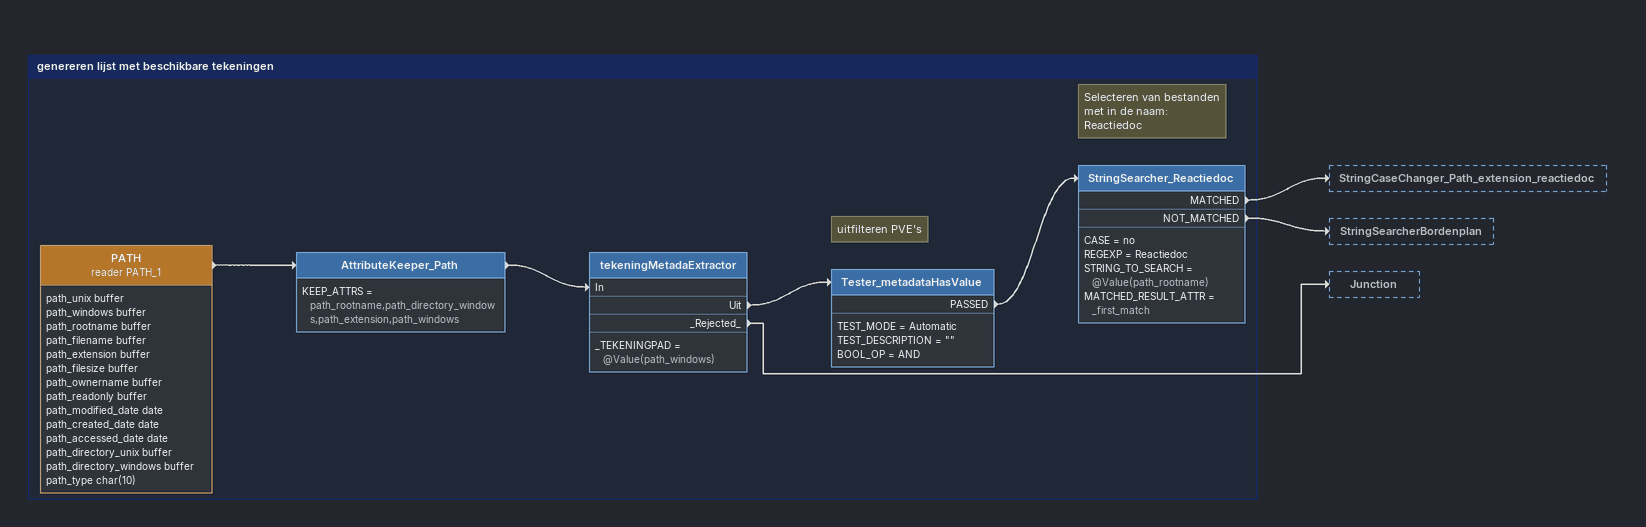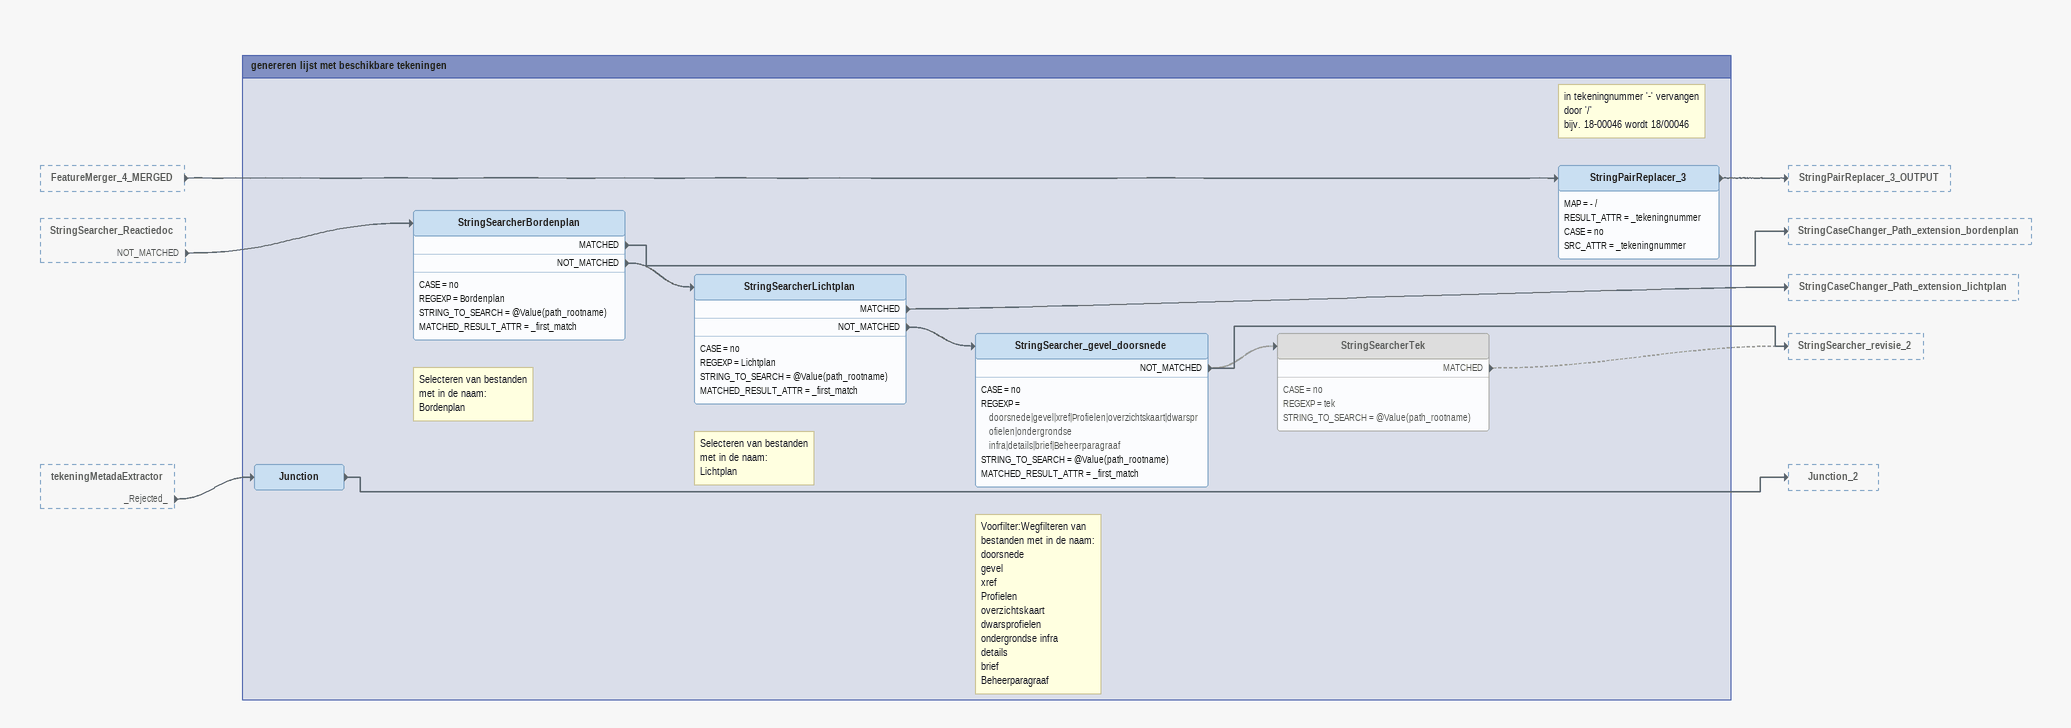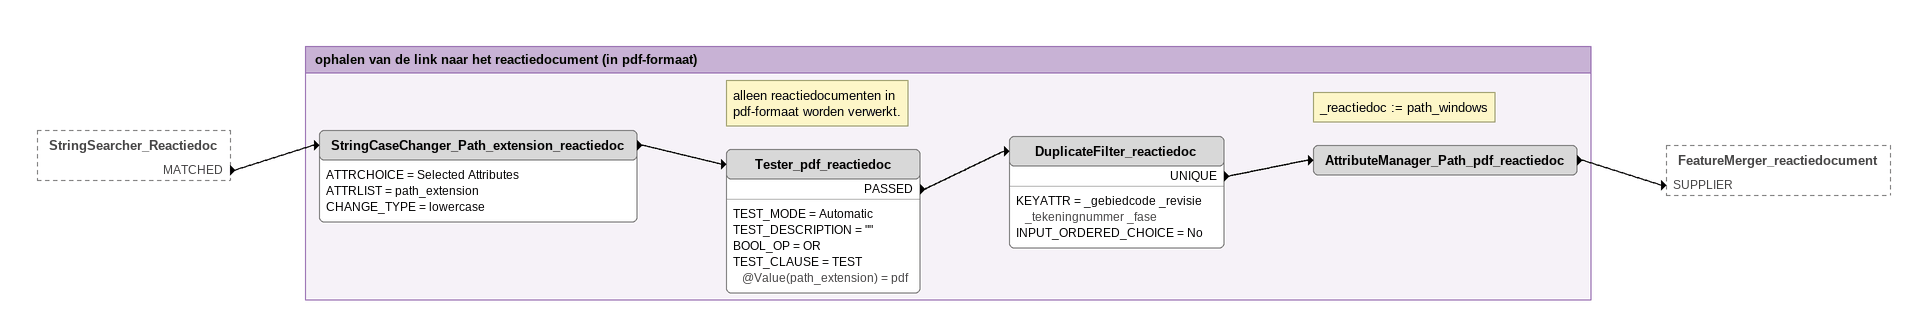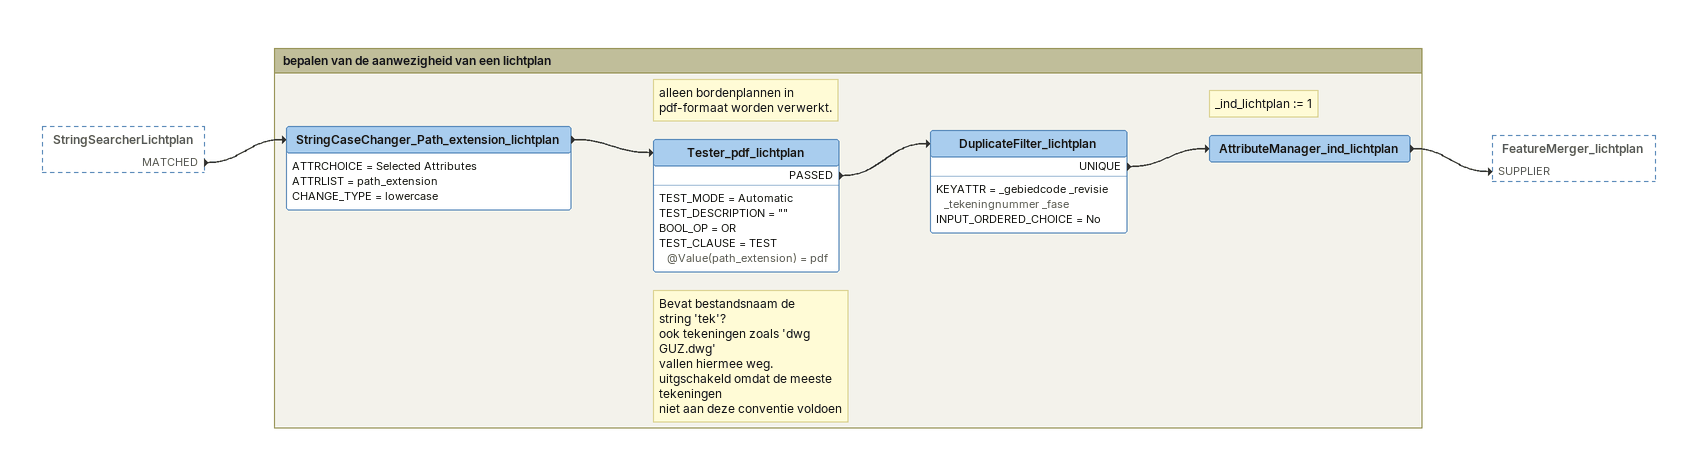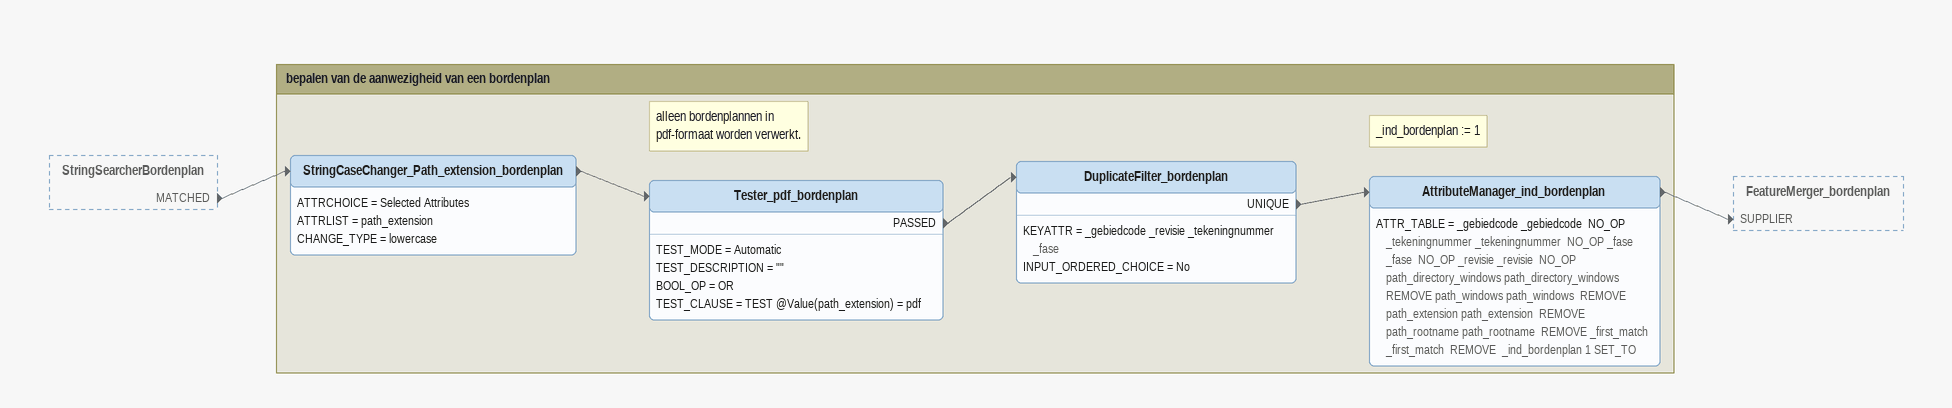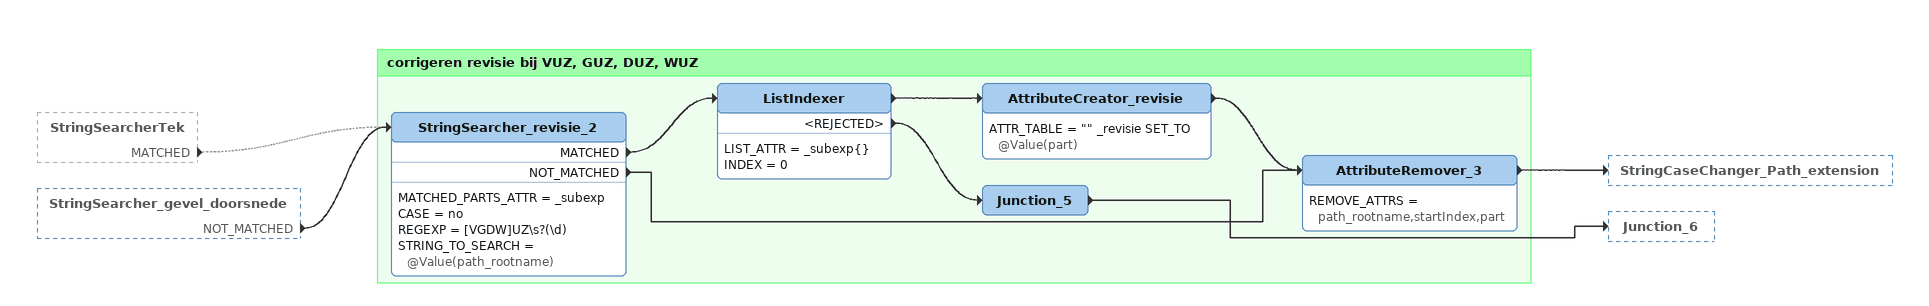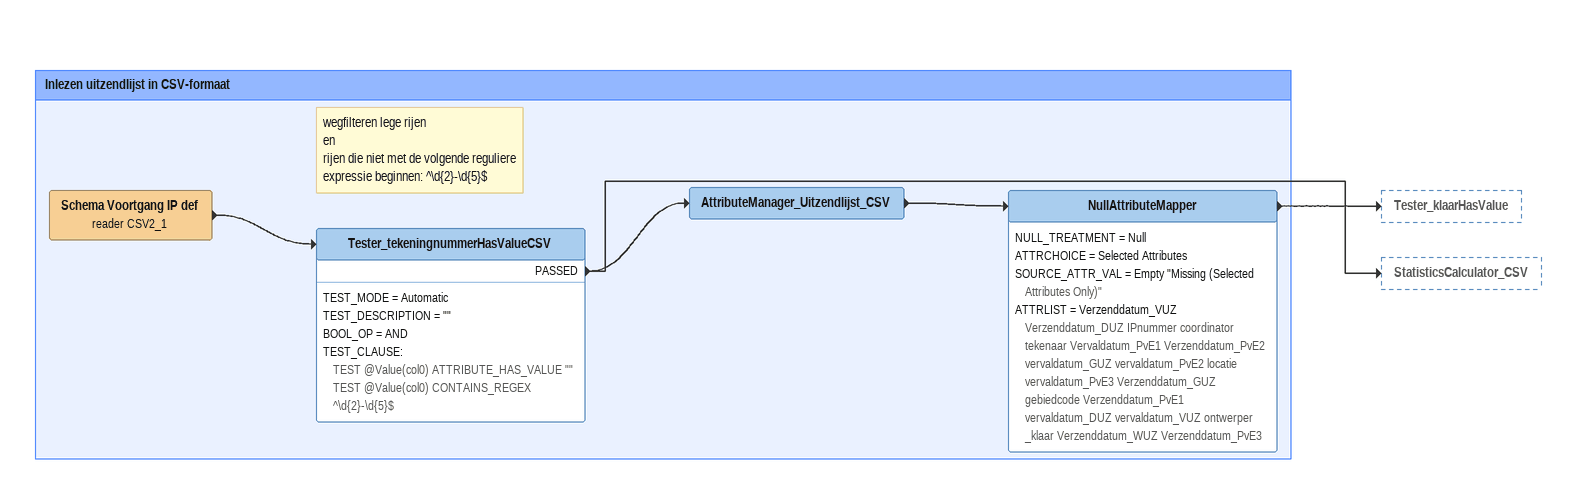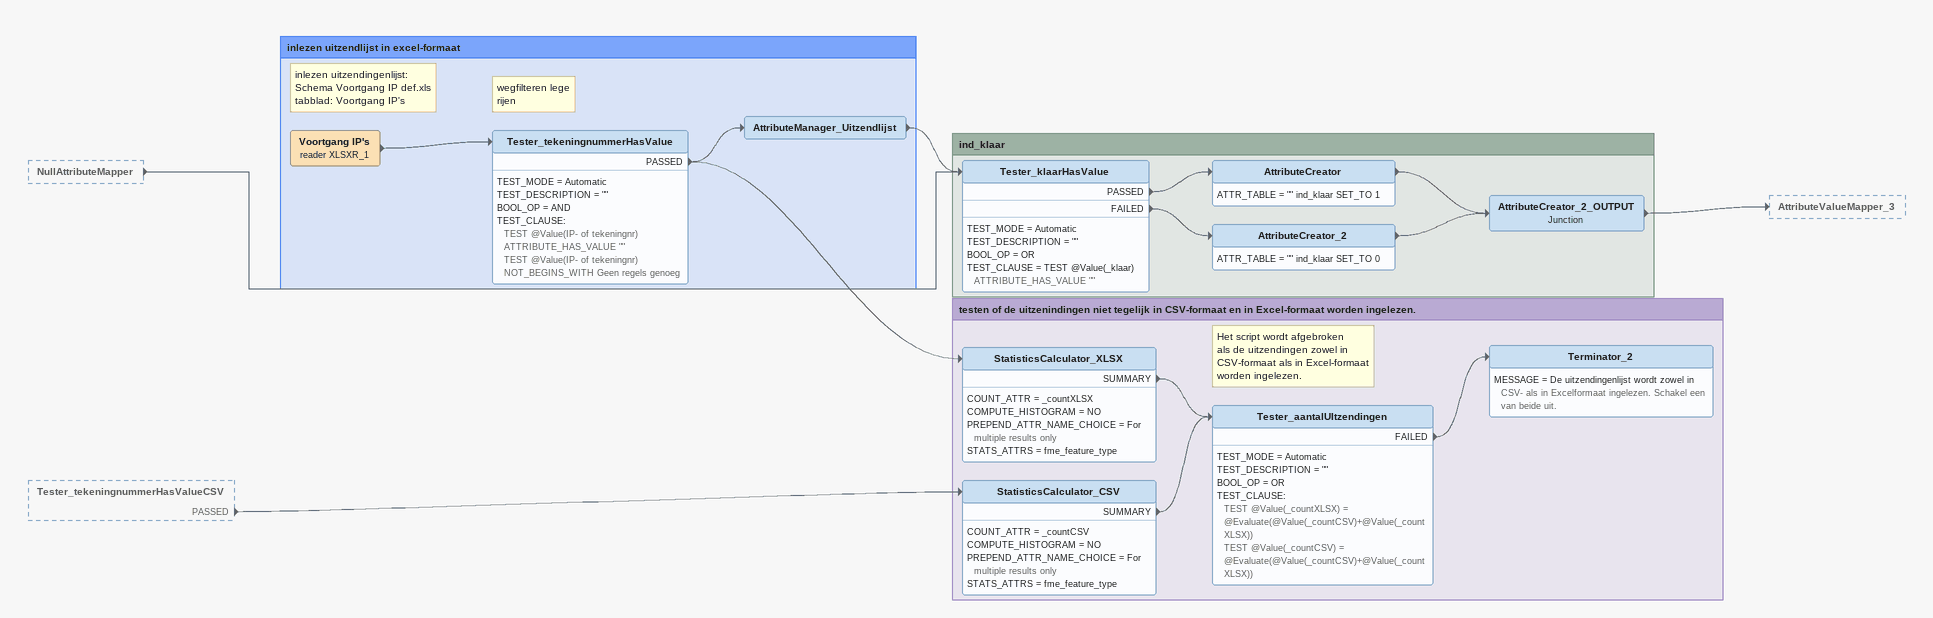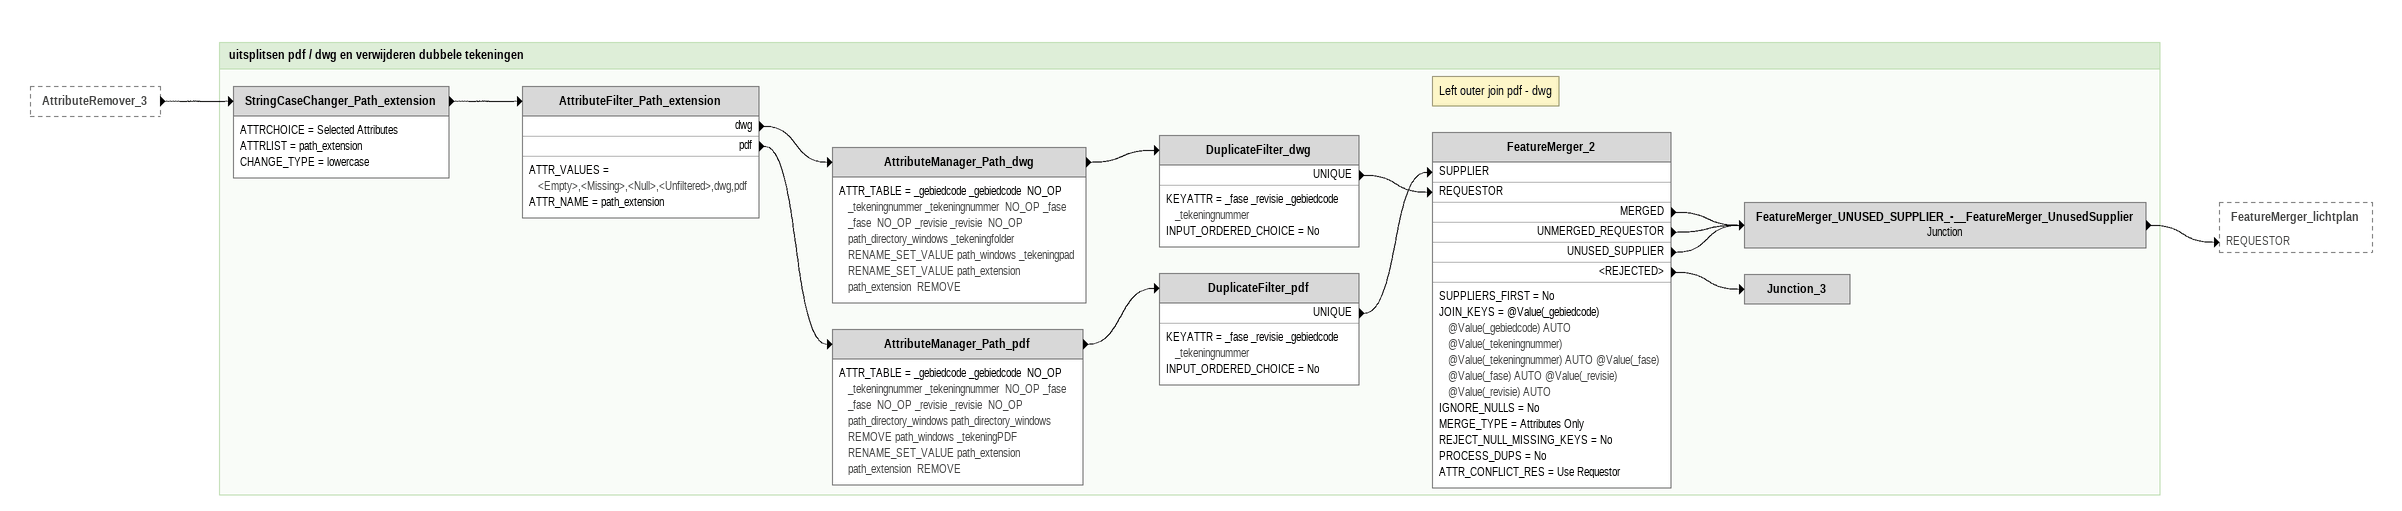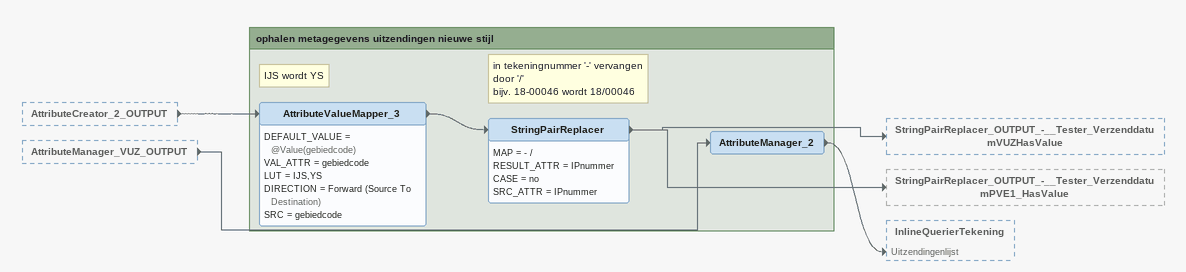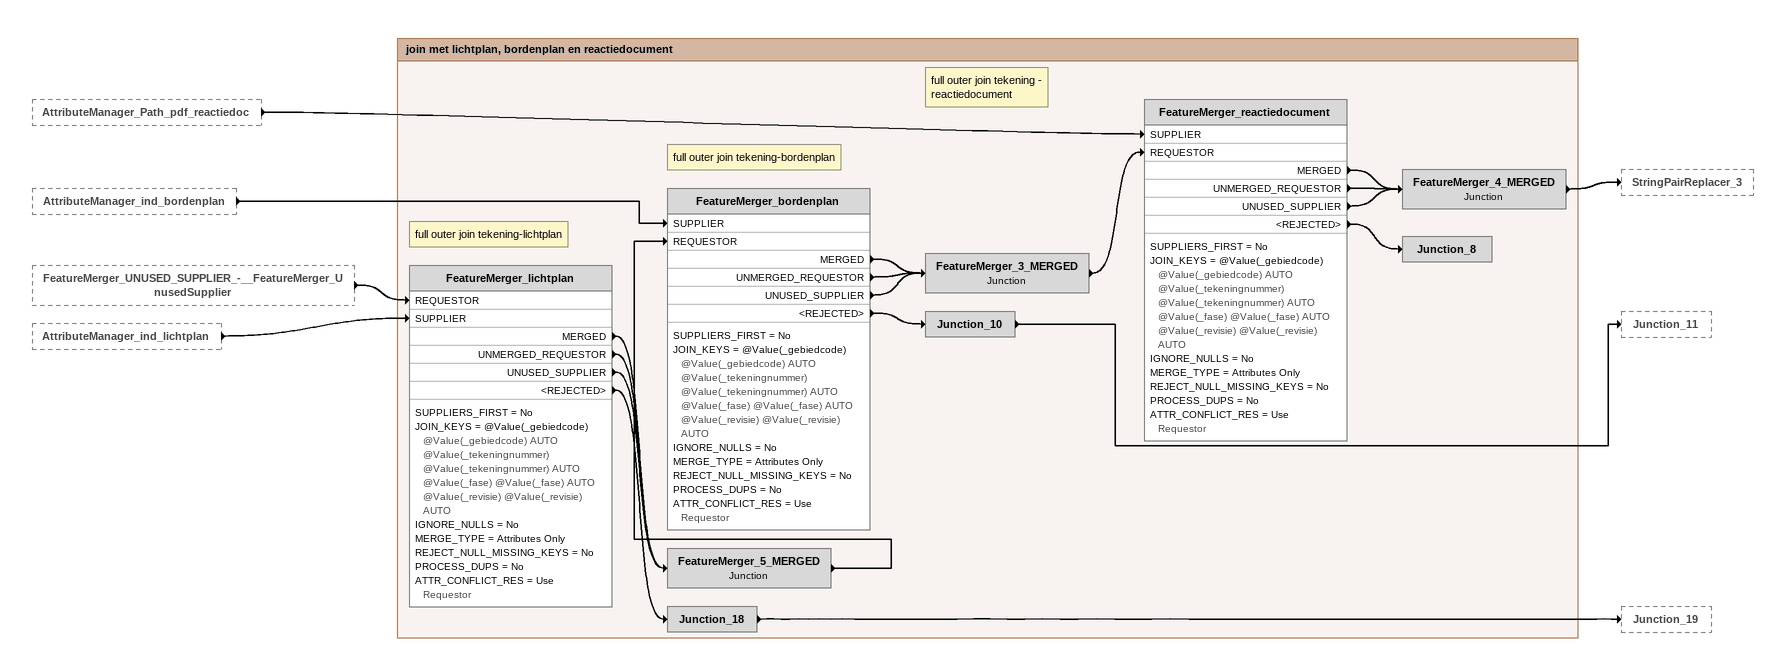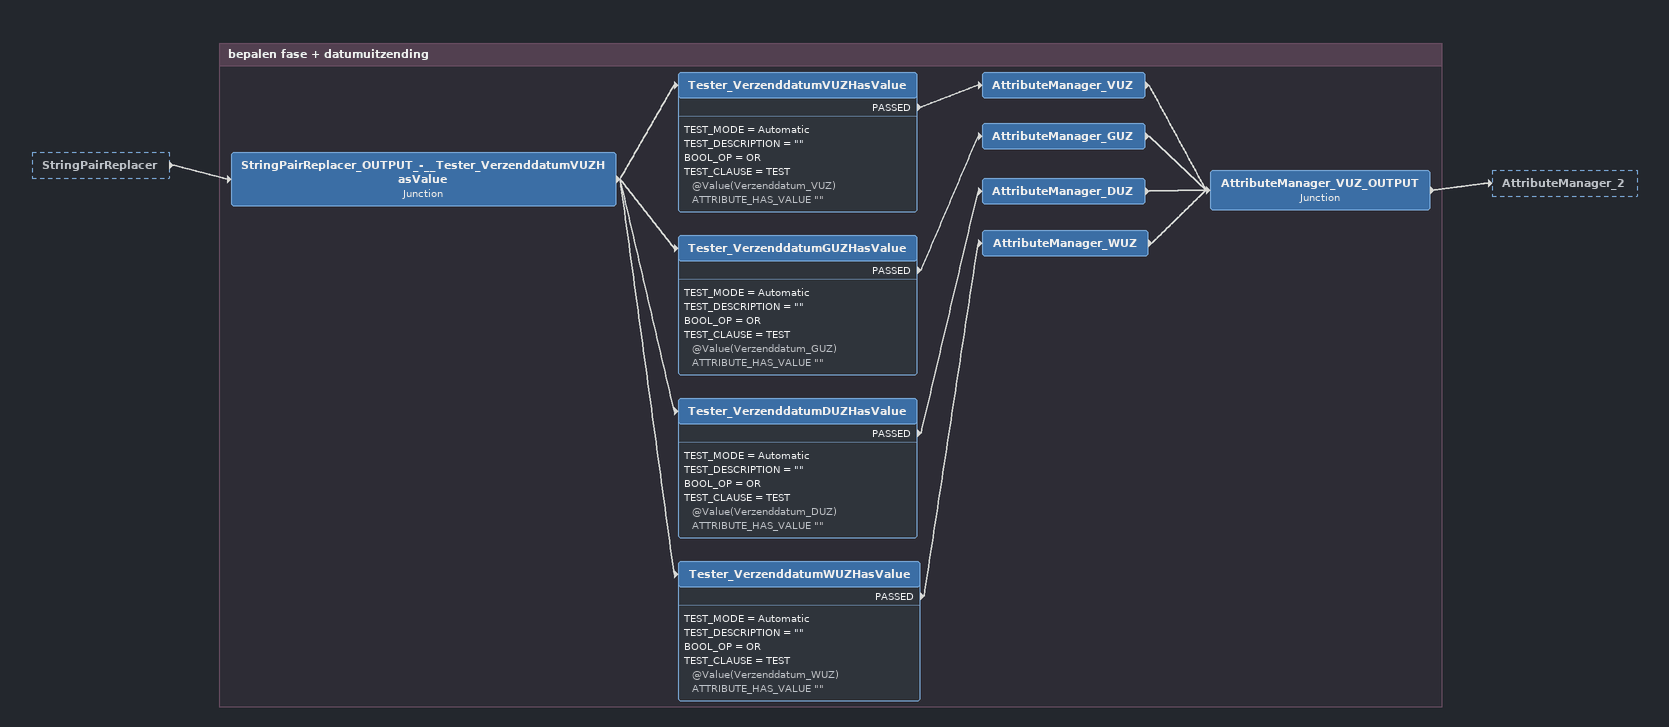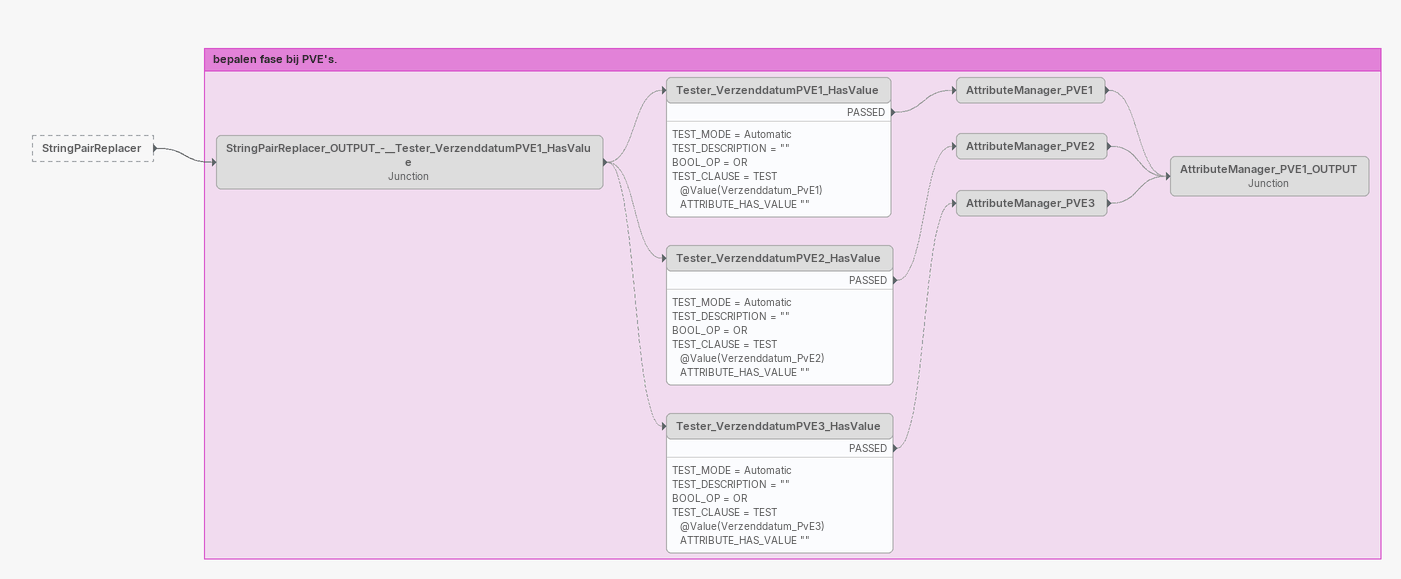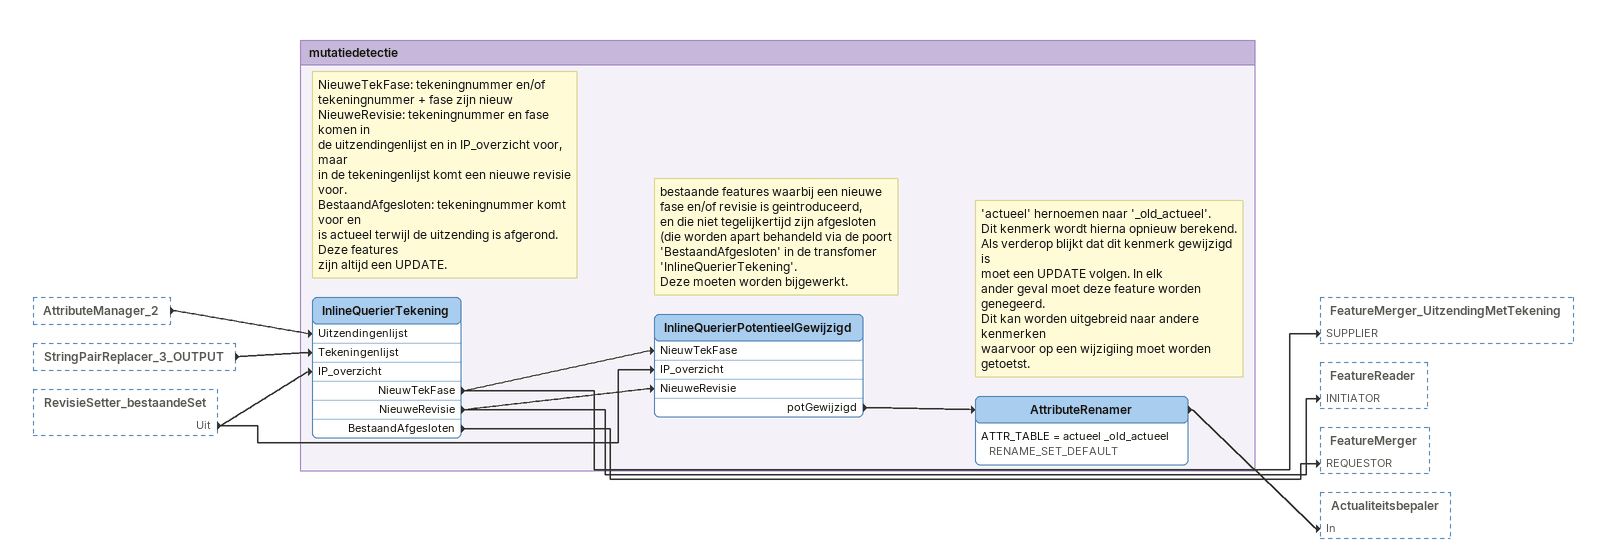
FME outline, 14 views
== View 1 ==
Bookmark: genereren lijst met beschikbare tekeningen
PATH (reader PATH_1)
    attributes: path_unix buffer, path_windows buffer, path_rootname buffer, path_filename buffer, path_extension buffer, path_filesize buffer, path_ownername buffer, path_readonly buffer, path_modified_date date, path_created_date date, path_accessed_date date, path_directory_unix buffer, path_directory_windows buffer, path_type char(10)
    -> AttributeKeeper_Path
AttributeKeeper_Path
    KEEP_ATTRS = path_rootname,path_directory_windows,path_extension,path_windows
    -> tekeningMetadaExtractor [In]
tekeningMetadaExtractor
    _TEKENINGPAD = @Value(path_windows)
    Uit -> Tester_metadataHasValue
    _Rejected_ -> Junction
Note: uitfilteren PVE's
Tester_metadataHasValue
    TEST_MODE = Automatic
    TEST_DESCRIPTION = ""
    BOOL_OP = AND
    PASSED -> StringSearcher_Reactiedoc
Note: Selecteren van bestanden / met in de naam: / Reactiedoc
StringSearcher_Reactiedoc
    CASE = no
    REGEXP = Reactiedoc
    STRING_TO_SEARCH = @Value(path_rootname)
    MATCHED_RESULT_ATTR = _first_match
    MATCHED -> StringCaseChanger_Path_extension_reactiedoc
    NOT_MATCHED -> StringSearcherBordenplan

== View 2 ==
FeatureMerger_4_MERGED [outside]
    -> StringPairReplacer_3
StringSearcher_Reactiedoc [outside]
    NOT_MATCHED -> StringSearcherBordenplan
tekeningMetadaExtractor [outside]
    _Rejected_ -> Junction

Bookmark: genereren lijst met beschikbare tekeningen
Note: Selecteren van bestanden / met in de naam: / Bordenplan
StringSearcherBordenplan
    CASE = no
    REGEXP = Bordenplan
    STRING_TO_SEARCH = @Value(path_rootname)
    MATCHED_RESULT_ATTR = _first_match
    MATCHED -> StringCaseChanger_Path_extension_bordenplan
    NOT_MATCHED -> StringSearcherLichtplan
Note: Selecteren van bestanden / met in de naam: / Lichtplan
StringSearcherLichtplan
    CASE = no
    REGEXP = Lichtplan
    STRING_TO_SEARCH = @Value(path_rootname)
    MATCHED_RESULT_ATTR = _first_match
    MATCHED -> StringCaseChanger_Path_extension_lichtplan
    NOT_MATCHED -> StringSearcher_gevel_doorsnede
Note: Voorfilter:Wegfilteren van / bestanden met in de naam: / doorsnede / gevel / xref / Profielen / overzichtskaart / dwarsprofielen / ondergrondse infra / details / brief / Beheerparagraaf
StringSearcher_gevel_doorsnede
    CASE = no
    REGEXP = doorsnede|gevel|xref|Profielen|overzichtskaart|dwarsprofielen|ondergrondse infra|details|brief|Beheerparagraaf
    STRING_TO_SEARCH = @Value(path_rootname)
    MATCHED_RESULT_ATTR = _first_match
    NOT_MATCHED -> StringSearcherTek [off]
    NOT_MATCHED -> StringSearcher_revisie_2
StringSearcherTek [off]
    CASE = no
    REGEXP = tek
    STRING_TO_SEARCH = @Value(path_rootname)
    MATCHED -> StringSearcher_revisie_2 [off]
Note: in tekeningnummer '-' vervangen / door '/' / bijv. 18-00046 wordt 18/00046
StringPairReplacer_3
    MAP = - /
    RESULT_ATTR = _tekeningnummer
    CASE = no
    SRC_ATTR = _tekeningnummer
    -> StringPairReplacer_3_OUTPUT
Junction
    -> Junction_2

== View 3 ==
StringSearcher_Reactiedoc [outside]
    MATCHED -> StringCaseChanger_Path_extension_reactiedoc

Bookmark: ophalen van de link naar het reactiedocument (in pdf-formaat)
StringCaseChanger_Path_extension_reactiedoc
    ATTRCHOICE = Selected Attributes
    ATTRLIST = path_extension
    CHANGE_TYPE = lowercase
    -> Tester_pdf_reactiedoc
Note: alleen reactiedocumenten in / pdf-formaat worden verwerkt.
Tester_pdf_reactiedoc
    TEST_MODE = Automatic
    TEST_DESCRIPTION = ""
    BOOL_OP = OR
    TEST_CLAUSE = TEST @Value(path_extension) = pdf
    PASSED -> DuplicateFilter_reactiedoc
DuplicateFilter_reactiedoc
    KEYATTR = _gebiedcode _revisie _tekeningnummer _fase
    INPUT_ORDERED_CHOICE = No
    UNIQUE -> AttributeManager_Path_pdf_reactiedoc
Note: _reactiedoc := path_windows
AttributeManager_Path_pdf_reactiedoc
    -> FeatureMerger_reactiedocument [SUPPLIER]

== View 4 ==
StringSearcherLichtplan [outside]
    MATCHED -> StringCaseChanger_Path_extension_lichtplan

Bookmark: bepalen van de aanwezigheid van een lichtplan
StringCaseChanger_Path_extension_lichtplan
    ATTRCHOICE = Selected Attributes
    ATTRLIST = path_extension
    CHANGE_TYPE = lowercase
    -> Tester_pdf_lichtplan
Note: alleen bordenplannen in / pdf-formaat worden verwerkt.
Note: Bevat bestandsnaam de / string 'tek'? / ook tekeningen zoals 'dwg GUZ.dwg' / vallen hiermee weg. / uitgschakeld omdat de meeste tekeningen / niet aan deze conventie voldoen
Tester_pdf_lichtplan
    TEST_MODE = Automatic
    TEST_DESCRIPTION = ""
    BOOL_OP = OR
    TEST_CLAUSE = TEST @Value(path_extension) = pdf
    PASSED -> DuplicateFilter_lichtplan
DuplicateFilter_lichtplan
    KEYATTR = _gebiedcode _revisie _tekeningnummer _fase
    INPUT_ORDERED_CHOICE = No
    UNIQUE -> AttributeManager_ind_lichtplan
Note: _ind_lichtplan := 1
AttributeManager_ind_lichtplan
    -> FeatureMerger_lichtplan [SUPPLIER]

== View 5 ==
StringSearcherBordenplan [outside]
    MATCHED -> StringCaseChanger_Path_extension_bordenplan

Bookmark: bepalen van de aanwezigheid van een bordenplan
StringCaseChanger_Path_extension_bordenplan
    ATTRCHOICE = Selected Attributes
    ATTRLIST = path_extension
    CHANGE_TYPE = lowercase
    -> Tester_pdf_bordenplan
Note: alleen bordenplannen in / pdf-formaat worden verwerkt.
Tester_pdf_bordenplan
    TEST_MODE = Automatic
    TEST_DESCRIPTION = ""
    BOOL_OP = OR
    TEST_CLAUSE = TEST @Value(path_extension) = pdf
    PASSED -> DuplicateFilter_bordenplan
DuplicateFilter_bordenplan
    KEYATTR = _gebiedcode _revisie _tekeningnummer _fase
    INPUT_ORDERED_CHOICE = No
    UNIQUE -> AttributeManager_ind_bordenplan
Note: _ind_bordenplan := 1
AttributeManager_ind_bordenplan
    ATTR_TABLE = _gebiedcode _gebiedcode  NO_OP _tekeningnummer _tekeningnummer  NO_OP _fase _fase  NO_OP _revisie _revisie  NO_OP path_directory_windows path_directory_windows  REMOVE path_windows path_windows  REMOVE path_extension path_extension  REMOVE path_rootname path_rootname  REMOVE _first_match _first_match  REMOVE  _ind_bordenplan 1 SET_TO
    -> FeatureMerger_bordenplan [SUPPLIER]

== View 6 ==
StringSearcherTek [outside]
    MATCHED -> StringSearcher_revisie_2 [off]
StringSearcher_gevel_doorsnede [outside]
    NOT_MATCHED -> StringSearcher_revisie_2

Bookmark: corrigeren revisie bij VUZ, GUZ, DUZ, WUZ
StringSearcher_revisie_2
    MATCHED_PARTS_ATTR = _subexp
    CASE = no
    REGEXP = [VGDW]UZ\s?(\d)
    STRING_TO_SEARCH = @Value(path_rootname)
    MATCHED -> ListIndexer
    NOT_MATCHED -> AttributeRemover_3
ListIndexer
    LIST_ATTR = _subexp{}
    INDEX = 0
    -> AttributeCreator_revisie
    <REJECTED> -> Junction_5
AttributeCreator_revisie
    ATTR_TABLE = "" _revisie SET_TO @Value(part)
    -> AttributeRemover_3
AttributeRemover_3
    REMOVE_ATTRS = path_rootname,startIndex,part
    -> StringCaseChanger_Path_extension
Junction_5
    -> Junction_6

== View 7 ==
Bookmark: Inlezen uitzendlijst in CSV-formaat
Schema Voortgang IP def (reader CSV2_1)
    -> Tester_tekeningnummerHasValueCSV
Note: wegfilteren lege rijen / en / rijen die niet met de volgende reguliere / expressie beginnen: ^\d{2}-\d{5}$
Tester_tekeningnummerHasValueCSV
    TEST_MODE = Automatic
    TEST_DESCRIPTION = ""
    BOOL_OP = AND
    TEST_CLAUSE:
      TEST @Value(col0) ATTRIBUTE_HAS_VALUE ""
      TEST @Value(col0) CONTAINS_REGEX ^\d{2}-\d{5}$
    PASSED -> AttributeManager_Uitzendlijst_CSV
    PASSED -> StatisticsCalculator_CSV
AttributeManager_Uitzendlijst_CSV
    -> NullAttributeMapper
NullAttributeMapper
    NULL_TREATMENT = Null
    ATTRCHOICE = Selected Attributes
    SOURCE_ATTR_VAL = Empty "Missing (Selected Attributes Only)"
    ATTRLIST = Verzenddatum_VUZ Verzenddatum_DUZ IPnummer coordinator tekenaar Vervaldatum_PvE1 Verzenddatum_PvE2 vervaldatum_GUZ vervaldatum_PvE2 locatie vervaldatum_PvE3 Verzenddatum_GUZ gebiedcode Verzenddatum_PvE1 vervaldatum_DUZ vervaldatum_VUZ ontwerper _klaar Verzenddatum_WUZ Verzenddatum_PvE3
    -> Tester_klaarHasValue

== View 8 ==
NullAttributeMapper [outside]
    -> Tester_klaarHasValue
Tester_tekeningnummerHasValueCSV [outside]
    PASSED -> StatisticsCalculator_CSV

Bookmark: testen of de uitzenindingen niet tegelijk in CSV-formaat en in Excel-formaat worden ingelezen.
StatisticsCalculator_CSV
    COUNT_ATTR = _countCSV
    COMPUTE_HISTOGRAM = NO
    PREPEND_ATTR_NAME_CHOICE = For multiple results only
    STATS_ATTRS = fme_feature_type
    SUMMARY -> Tester_aantalUItzendingen
StatisticsCalculator_XLSX
    COUNT_ATTR = _countXLSX
    COMPUTE_HISTOGRAM = NO
    PREPEND_ATTR_NAME_CHOICE = For multiple results only
    STATS_ATTRS = fme_feature_type
    SUMMARY -> Tester_aantalUItzendingen
Note: Het script wordt afgebroken / als de uitzendingen zowel in / CSV-formaat als in Excel-formaat / worden ingelezen.
Tester_aantalUItzendingen
    TEST_MODE = Automatic
    TEST_DESCRIPTION = ""
    BOOL_OP = OR
    TEST_CLAUSE:
      TEST @Value(_countXLSX) = @Evaluate(@Value(_countCSV)+@Value(_countXLSX))
      TEST @Value(_countCSV) = @Evaluate(@Value(_countCSV)+@Value(_countXLSX))
    FAILED -> Terminator_2
Terminator_2
    MESSAGE = De uitzendingenlijst wordt zowel in CSV- als in Excelformaat ingelezen. Schakel een van beide uit.

Bookmark: inlezen uitzendlijst in excel-formaat
Note: inlezen uitzendingenlijst: / Schema Voortgang IP def.xls / tabblad: Voortgang IP's
Voortgang IP's (reader XLSXR_1)
    -> Tester_tekeningnummerHasValue
Note: wegfilteren lege / rijen
Tester_tekeningnummerHasValue
    TEST_MODE = Automatic
    TEST_DESCRIPTION = ""
    BOOL_OP = AND
    TEST_CLAUSE:
      TEST @Value(IP- of tekeningnr) ATTRIBUTE_HAS_VALUE ""
      TEST @Value(IP- of tekeningnr) NOT_BEGINS_WITH Geen regels genoeg
    PASSED -> AttributeManager_Uitzendlijst
    PASSED -> StatisticsCalculator_XLSX
AttributeManager_Uitzendlijst
    -> Tester_klaarHasValue

Bookmark: ind_klaar
Tester_klaarHasValue
    TEST_MODE = Automatic
    TEST_DESCRIPTION = ""
    BOOL_OP = OR
    TEST_CLAUSE = TEST @Value(_klaar) ATTRIBUTE_HAS_VALUE ""
    PASSED -> AttributeCreator
    FAILED -> AttributeCreator_2
AttributeCreator
    ATTR_TABLE = "" ind_klaar SET_TO 1
    -> AttributeCreator_2_OUTPUT
AttributeCreator_2
    ATTR_TABLE = "" ind_klaar SET_TO 0
    -> AttributeCreator_2_OUTPUT
AttributeCreator_2_OUTPUT: Junction
    -> AttributeValueMapper_3

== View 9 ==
AttributeRemover_3 [outside]
    -> StringCaseChanger_Path_extension

Bookmark: uitsplitsen pdf / dwg en verwijderen dubbele tekeningen
StringCaseChanger_Path_extension
    ATTRCHOICE = Selected Attributes
    ATTRLIST = path_extension
    CHANGE_TYPE = lowercase
    -> AttributeFilter_Path_extension
AttributeFilter_Path_extension
    ATTR_VALUES = <Empty>,<Missing>,<Null>,<Unfiltered>,dwg,pdf
    ATTR_NAME = path_extension
    dwg -> AttributeManager_Path_dwg
    pdf -> AttributeManager_Path_pdf
AttributeManager_Path_dwg
    ATTR_TABLE = _gebiedcode _gebiedcode  NO_OP _tekeningnummer _tekeningnummer  NO_OP _fase _fase  NO_OP _revisie _revisie  NO_OP path_directory_windows _tekeningfolder  RENAME_SET_VALUE path_windows _tekeningpad  RENAME_SET_VALUE path_extension path_extension  REMOVE
    -> DuplicateFilter_dwg
DuplicateFilter_dwg
    KEYATTR = _fase _revisie _gebiedcode _tekeningnummer
    INPUT_ORDERED_CHOICE = No
    UNIQUE -> FeatureMerger_2 [REQUESTOR]
AttributeManager_Path_pdf
    ATTR_TABLE = _gebiedcode _gebiedcode  NO_OP _tekeningnummer _tekeningnummer  NO_OP _fase _fase  NO_OP _revisie _revisie  NO_OP path_directory_windows path_directory_windows  REMOVE path_windows _tekeningPDF  RENAME_SET_VALUE path_extension path_extension  REMOVE
    -> DuplicateFilter_pdf
DuplicateFilter_pdf
    KEYATTR = _fase _revisie _gebiedcode _tekeningnummer
    INPUT_ORDERED_CHOICE = No
    UNIQUE -> FeatureMerger_2 [SUPPLIER]
Note: Left outer join pdf - dwg
FeatureMerger_2
    SUPPLIERS_FIRST = No
    JOIN_KEYS = @Value(_gebiedcode) @Value(_gebiedcode) AUTO @Value(_tekeningnummer) @Value(_tekeningnummer) AUTO @Value(_fase) @Value(_fase) AUTO @Value(_revisie) @Value(_revisie) AUTO
    IGNORE_NULLS = No
    MERGE_TYPE = Attributes Only
    REJECT_NULL_MISSING_KEYS = No
    PROCESS_DUPS = No
    ATTR_CONFLICT_RES = Use Requestor
    MERGED -> FeatureMerger_UNUSED_SUPPLIER_-__FeatureMerger_UnusedSupplier
    UNMERGED_REQUESTOR -> FeatureMerger_UNUSED_SUPPLIER_-__FeatureMerger_UnusedSupplier
    UNUSED_SUPPLIER -> FeatureMerger_UNUSED_SUPPLIER_-__FeatureMerger_UnusedSupplier
    <REJECTED> -> Junction_3
FeatureMerger_UNUSED_SUPPLIER_-__FeatureMerger_UnusedSupplier: Junction
    -> FeatureMerger_lichtplan [REQUESTOR]
Junction_3

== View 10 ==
AttributeCreator_2_OUTPUT [outside]
    -> AttributeValueMapper_3
AttributeManager_VUZ_OUTPUT [outside]
    -> AttributeManager_2

Bookmark: ophalen metagegevens uitzendingen nieuwe stijl
Note: IJS wordt YS
AttributeValueMapper_3
    DEFAULT_VALUE = @Value(gebiedcode)
    VAL_ATTR = gebiedcode
    LUT = IJS,YS
    DIRECTION = Forward (Source To Destination)
    SRC = gebiedcode
    -> StringPairReplacer
Note: in tekeningnummer '-' vervangen / door '/' / bijv. 18-00046 wordt 18/00046
StringPairReplacer
    MAP = - /
    RESULT_ATTR = IPnummer
    CASE = no
    SRC_ATTR = IPnummer
    -> StringPairReplacer_OUTPUT_-__Tester_VerzenddatumVUZHasValue
    -> StringPairReplacer_OUTPUT_-__Tester_VerzenddatumPVE1_HasValue
AttributeManager_2
    -> InlineQuerierTekening [Uitzendingenlijst]

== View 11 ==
AttributeManager_Path_pdf_reactiedoc [outside]
    -> FeatureMerger_reactiedocument [SUPPLIER]
AttributeManager_ind_bordenplan [outside]
    -> FeatureMerger_bordenplan [SUPPLIER]
FeatureMerger_UNUSED_SUPPLIER_-__FeatureMerger_UnusedSupplier [outside]
    -> FeatureMerger_lichtplan [REQUESTOR]
AttributeManager_ind_lichtplan [outside]
    -> FeatureMerger_lichtplan [SUPPLIER]

Bookmark: join met lichtplan, bordenplan en reactiedocument
Note: full outer join tekening-lichtplan
FeatureMerger_lichtplan
    SUPPLIERS_FIRST = No
    JOIN_KEYS = @Value(_gebiedcode) @Value(_gebiedcode) AUTO @Value(_tekeningnummer) @Value(_tekeningnummer) AUTO @Value(_fase) @Value(_fase) AUTO @Value(_revisie) @Value(_revisie) AUTO
    IGNORE_NULLS = No
    MERGE_TYPE = Attributes Only
    REJECT_NULL_MISSING_KEYS = No
    PROCESS_DUPS = No
    ATTR_CONFLICT_RES = Use Requestor
    MERGED -> FeatureMerger_5_MERGED
    UNMERGED_REQUESTOR -> FeatureMerger_5_MERGED
    UNUSED_SUPPLIER -> FeatureMerger_5_MERGED
    <REJECTED> -> Junction_18
FeatureMerger_5_MERGED: Junction
    -> FeatureMerger_bordenplan [REQUESTOR]
Note: full outer join tekening-bordenplan
FeatureMerger_bordenplan
    SUPPLIERS_FIRST = No
    JOIN_KEYS = @Value(_gebiedcode) @Value(_gebiedcode) AUTO @Value(_tekeningnummer) @Value(_tekeningnummer) AUTO @Value(_fase) @Value(_fase) AUTO @Value(_revisie) @Value(_revisie) AUTO
    IGNORE_NULLS = No
    MERGE_TYPE = Attributes Only
    REJECT_NULL_MISSING_KEYS = No
    PROCESS_DUPS = No
    ATTR_CONFLICT_RES = Use Requestor
    MERGED -> FeatureMerger_3_MERGED
    UNMERGED_REQUESTOR -> FeatureMerger_3_MERGED
    UNUSED_SUPPLIER -> FeatureMerger_3_MERGED
    <REJECTED> -> Junction_10
FeatureMerger_3_MERGED: Junction
    -> FeatureMerger_reactiedocument [REQUESTOR]
Note: full outer join tekening - reactiedocument
FeatureMerger_reactiedocument
    SUPPLIERS_FIRST = No
    JOIN_KEYS = @Value(_gebiedcode) @Value(_gebiedcode) AUTO @Value(_tekeningnummer) @Value(_tekeningnummer) AUTO @Value(_fase) @Value(_fase) AUTO @Value(_revisie) @Value(_revisie) AUTO
    IGNORE_NULLS = No
    MERGE_TYPE = Attributes Only
    REJECT_NULL_MISSING_KEYS = No
    PROCESS_DUPS = No
    ATTR_CONFLICT_RES = Use Requestor
    MERGED -> FeatureMerger_4_MERGED
    UNMERGED_REQUESTOR -> FeatureMerger_4_MERGED
    UNUSED_SUPPLIER -> FeatureMerger_4_MERGED
    <REJECTED> -> Junction_8
FeatureMerger_4_MERGED: Junction
    -> StringPairReplacer_3
Junction_8
Junction_10
    -> Junction_11
Junction_18
    -> Junction_19

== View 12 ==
StringPairReplacer [outside]
    -> StringPairReplacer_OUTPUT_-__Tester_VerzenddatumVUZHasValue

Bookmark: bepalen fase + datumuitzending
StringPairReplacer_OUTPUT_-__Tester_VerzenddatumVUZHasValue: Junction
    -> Tester_VerzenddatumVUZHasValue
    -> Tester_VerzenddatumGUZHasValue
    -> Tester_VerzenddatumDUZHasValue
    -> Tester_VerzenddatumWUZHasValue
Tester_VerzenddatumVUZHasValue
    TEST_MODE = Automatic
    TEST_DESCRIPTION = ""
    BOOL_OP = OR
    TEST_CLAUSE = TEST @Value(Verzenddatum_VUZ) ATTRIBUTE_HAS_VALUE ""
    PASSED -> AttributeManager_VUZ
AttributeManager_VUZ
    -> AttributeManager_VUZ_OUTPUT
Tester_VerzenddatumGUZHasValue
    TEST_MODE = Automatic
    TEST_DESCRIPTION = ""
    BOOL_OP = OR
    TEST_CLAUSE = TEST @Value(Verzenddatum_GUZ) ATTRIBUTE_HAS_VALUE ""
    PASSED -> AttributeManager_GUZ
AttributeManager_GUZ
    -> AttributeManager_VUZ_OUTPUT
Tester_VerzenddatumDUZHasValue
    TEST_MODE = Automatic
    TEST_DESCRIPTION = ""
    BOOL_OP = OR
    TEST_CLAUSE = TEST @Value(Verzenddatum_DUZ) ATTRIBUTE_HAS_VALUE ""
    PASSED -> AttributeManager_DUZ
AttributeManager_DUZ
    -> AttributeManager_VUZ_OUTPUT
Tester_VerzenddatumWUZHasValue
    TEST_MODE = Automatic
    TEST_DESCRIPTION = ""
    BOOL_OP = OR
    TEST_CLAUSE = TEST @Value(Verzenddatum_WUZ) ATTRIBUTE_HAS_VALUE ""
    PASSED -> AttributeManager_WUZ
AttributeManager_WUZ
    -> AttributeManager_VUZ_OUTPUT
AttributeManager_VUZ_OUTPUT: Junction
    -> AttributeManager_2

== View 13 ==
StringPairReplacer [outside]
    -> StringPairReplacer_OUTPUT_-__Tester_VerzenddatumPVE1_HasValue

Bookmark: bepalen fase bij PVE's.
StringPairReplacer_OUTPUT_-__Tester_VerzenddatumPVE1_HasValue: Junction [off]
    -> Tester_VerzenddatumPVE1_HasValue [off]
    -> Tester_VerzenddatumPVE2_HasValue [off]
    -> Tester_VerzenddatumPVE3_HasValue [off]
Tester_VerzenddatumPVE1_HasValue [off]
    TEST_MODE = Automatic
    TEST_DESCRIPTION = ""
    BOOL_OP = OR
    TEST_CLAUSE = TEST @Value(Verzenddatum_PvE1) ATTRIBUTE_HAS_VALUE ""
    PASSED -> AttributeManager_PVE1 [off]
AttributeManager_PVE1 [off]
    -> AttributeManager_PVE1_OUTPUT [off]
Tester_VerzenddatumPVE2_HasValue [off]
    TEST_MODE = Automatic
    TEST_DESCRIPTION = ""
    BOOL_OP = OR
    TEST_CLAUSE = TEST @Value(Verzenddatum_PvE2) ATTRIBUTE_HAS_VALUE ""
    PASSED -> AttributeManager_PVE2 [off]
AttributeManager_PVE2 [off]
    -> AttributeManager_PVE1_OUTPUT [off]
Tester_VerzenddatumPVE3_HasValue [off]
    TEST_MODE = Automatic
    TEST_DESCRIPTION = ""
    BOOL_OP = OR
    TEST_CLAUSE = TEST @Value(Verzenddatum_PvE3) ATTRIBUTE_HAS_VALUE ""
    PASSED -> AttributeManager_PVE3 [off]
AttributeManager_PVE3 [off]
    -> AttributeManager_PVE1_OUTPUT [off]
AttributeManager_PVE1_OUTPUT: Junction [off]

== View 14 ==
AttributeManager_2 [outside]
    -> InlineQuerierTekening [Uitzendingenlijst]
StringPairReplacer_3_OUTPUT [outside]
    -> InlineQuerierTekening [Tekeningenlijst]
RevisieSetter_bestaandeSet [outside]
    Uit -> InlineQuerierPotentieelGewijzigd [IP_overzicht]
    Uit -> InlineQuerierTekening [IP_overzicht]

Bookmark: mutatiedetectie
Note: NieuweTekFase: tekeningnummer en/of / tekeningnummer + fase zijn nieuw / NieuweRevisie: tekeningnummer en fase komen in / de uitzendingenlijst en in IP_overzicht voor, maar / in de tekeningenlijst komt een nieuwe revisie voor. / BestaandAfgesloten: tekeningnummer komt voor en / is actueel terwijl de uitzending is afgerond. Deze features / zijn altijd een UPDATE.
InlineQuerierTekening
    NieuwTekFase -> InlineQuerierPotentieelGewijzigd [NieuwTekFase]
    NieuwTekFase -> FeatureMerger_UitzendingMetTekening [SUPPLIER]
    NieuweRevisie -> InlineQuerierPotentieelGewijzigd [NieuweRevisie]
    NieuweRevisie -> FeatureReader [INITIATOR]
    BestaandAfgesloten -> FeatureMerger [REQUESTOR]
Note: bestaande features waarbij een nieuwe / fase en/of revisie is geintroduceerd, / en die niet tegelijkertijd zijn afgesloten / (die worden apart behandeld via de poort / 'BestaandAfgesloten' in de transfomer / 'InlineQuerierTekening'. / Deze moeten worden bijgewerkt.
InlineQuerierPotentieelGewijzigd
    potGewijzigd -> AttributeRenamer
Note: 'actueel' hernoemen naar '_old_actueel'. / Dit kenmerk wordt hierna opnieuw berekend. / Als verderop blijkt dat dit kenmerk gewijzigd is / moet een UPDATE volgen. In elk / ander geval moet deze feature worden genegeerd. / Dit kan worden uitgebreid naar andere kenmerken / waarvoor op een wijzigiing moet worden getoetst.
AttributeRenamer
    ATTR_TABLE = actueel _old_actueel RENAME_SET_DEFAULT
    -> Actualiteitsbepaler [In]
